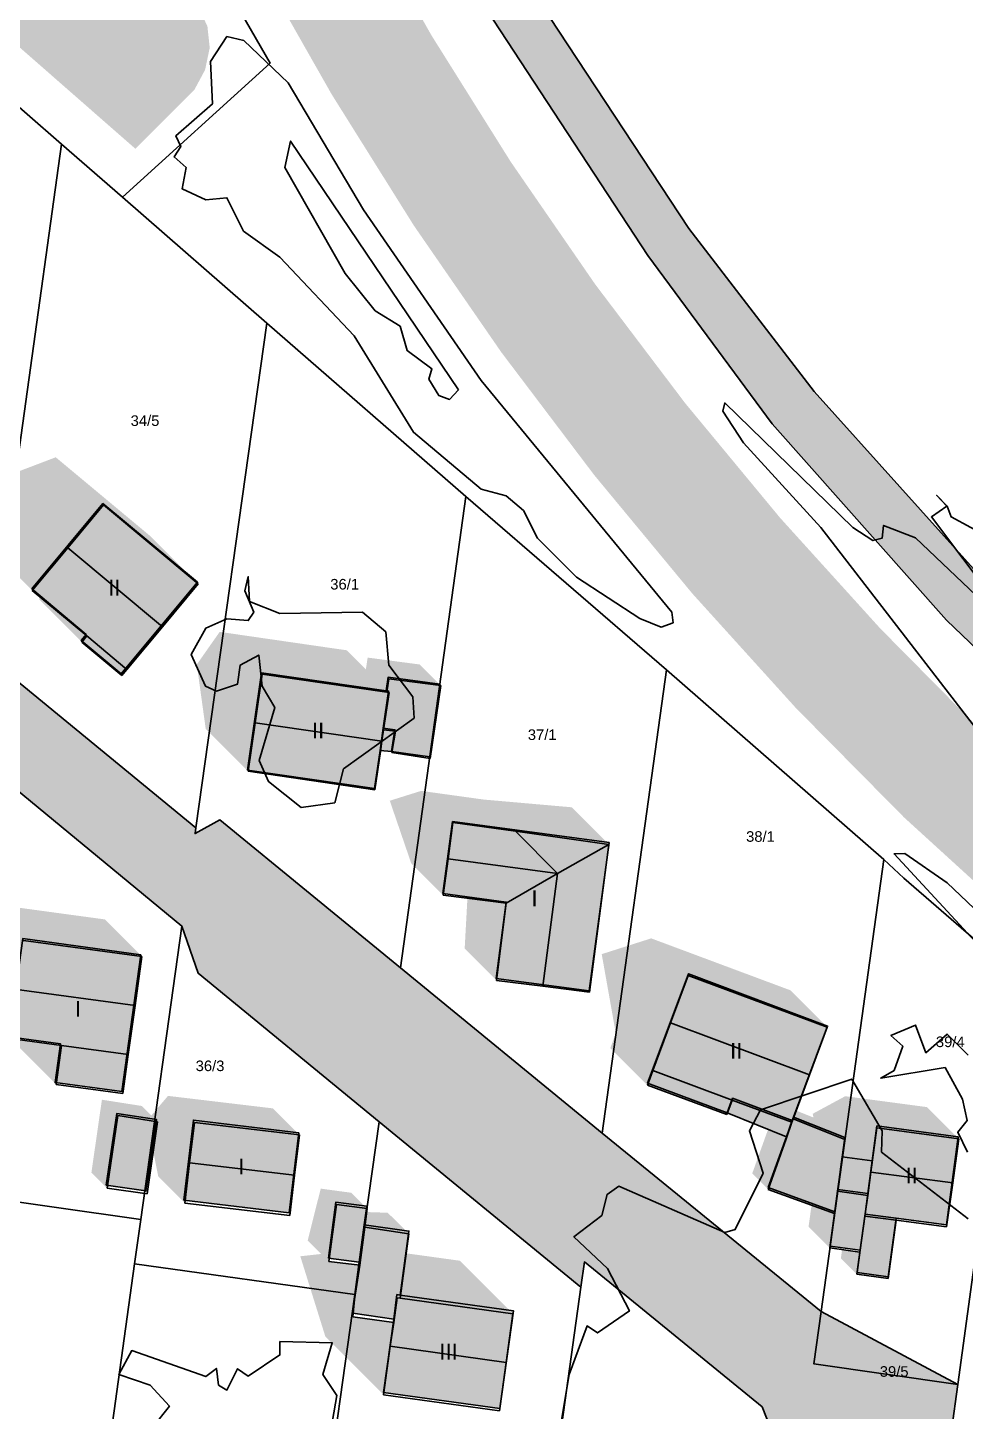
# Model space of a CAD drawing. Header units: millimetres. Extents: x 238 to 3518, y -74 to 2735.
# Drawn here: x 1963.7 to 2052.2, y 1756.7 to 1887.4 of the extents above; entities that cross this region are included whole.
import ezdxf
from ezdxf.enums import TextEntityAlignment as Align

# ---------------------------------------------------------------- set-up
doc = ezdxf.new("R2010")
doc.units = ezdxf.units.MM
for name, color, linetype in [('LP_Flurstueck_bez', 7, 'Continuous'), ('LP_Flurstuecke', 8, 'Continuous'), ('LP_Gebaeude_Dachaufsicht', 9, 'Continuous'), ('LP_Gebaeude_Dachschatten', 253, 'Continuous'), ('LP_Gebaeude_F', 254, 'Continuous'), ('LP_Gebaeude_Geschosszahl', 7, 'Continuous'), ('LP_Gebaeude_Schatten', 7, 'Continuous'), ('LP_Gebaeude_U', 7, 'Continuous'), ('LP_Topographie_Hoehenlinien', 8, 'Continuous'), ('LP_Verkehr_Strassen', 9, 'Continuous'), ('LP_Verkehr_Wege_Plaetze', 252, 'Continuous')]:
    doc.layers.add(name, color=color, linetype=linetype)
doc.styles.get("Standard").update_dxf_attribs({"font": 'arial.ttf'})

msp = doc.modelspace()

# ---------------------------------------------------------------- hatches: boundary and pattern name
at = {"layer": 'LP_Gebaeude_Dachschatten'}
for points in [[(1979.76, 1834.88), (1970.81, 1842.34), (1967.45, 1838.3), (1976.4, 1830.84)], [(1997.11, 1820.02), (1997.27, 1821.11), (1997.79, 1824.61), (1997.57, 1824.64), (1985.79, 1826.35), (1985.13, 1821.77)], [(2009.72, 1811.51), (2003.81, 1812.33), (2003.35, 1808.9), (2013.69, 1807.52)], [(2018.53, 1810.28), (2009.72, 1811.51), (2013.69, 1807.52)], [(2007.92, 1797.43), (2012.31, 1796.87), (2013.68, 1807.52), (2008.85, 1804.71)], [(1974.44, 1799.69), (1963.28, 1801.21), (1962.65, 1796.58), (1973.8, 1795.05)], [(2037.49, 1788.52), (2039.16, 1793), (2026.03, 1797.9), (2024.36, 1793.41)], [(1989.32, 1782.84), (1979.41, 1784.02), (1978.95, 1780.21), (1988.86, 1779.02)], [(2051, 1778.3), (2051.57, 1782.46), (2043.85, 1783.49), (2043.28, 1779.33)], [(2008.83, 1761.35), (2009.47, 1765.95), (1998.83, 1767.42), (1998.54, 1767.46), (1998.22, 1765.12), (1997.9, 1762.87)]]:
    msp.add_hatch(color=253, dxfattribs=at).paths.add_polyline_path(points)
at = {"layer": 'LP_Gebaeude_F'}
for points in [[(1964.04, 1834.4), (1969.18, 1830.11), (1968.71, 1829.55), (1972.5, 1826.39), (1979.7, 1835.03), (1970.77, 1842.47)], [(1984.42, 1817.3), (1996.41, 1815.56), (1996.93, 1819.16), (1997.23, 1821.24), (1997.74, 1824.76), (1997.52, 1824.79), (1985.75, 1826.49)], [(1997.23, 1821.24), (1998.34, 1821.11), (1998, 1819.04), (2001.63, 1818.54), (2002.59, 1825.4), (1997.71, 1826.08), (1997.52, 1824.79), (1997.74, 1824.76)], [(1996.93, 1819.16), (1998, 1819.04), (1998.34, 1821.11), (1997.23, 1821.24)], [(2002.87, 1805.63), (2008.85, 1804.83), (2007.89, 1797.62), (2016.68, 1796.44), (2018.56, 1810.45), (2003.78, 1812.43)], [(1961.92, 1792.11), (1966.75, 1791.44), (1966.25, 1787.78), (1972.55, 1786.92), (1974.33, 1799.84), (1963.2, 1801.38)], [(2022.18, 1787.72), (2029.69, 1784.92), (2030.21, 1786.29), (2035.84, 1784.19), (2035.96, 1784.5), (2039.19, 1793.12), (2026.06, 1798.05)], [(2029.69, 1784.92), (2035.31, 1782.65), (2035.84, 1784.19), (2030.21, 1786.29)], [(1971.08, 1778.08), (1974.83, 1777.54), (1975.82, 1784.3), (1972.07, 1784.85)], [(1978.4, 1776.68), (1988.34, 1775.47), (1989.25, 1783.03), (1979.31, 1784.23)], [(2033.58, 1777.88), (2039.86, 1775.58), (2040.14, 1777.69), (2040.8, 1782.59), (2035.96, 1784.5), (2035.84, 1784.19), (2035.31, 1782.65)], [(2042.72, 1775.36), (2045.67, 1774.96), (2050.4, 1774.33), (2051.51, 1782.65), (2043.84, 1783.68), (2042.98, 1777.3)], [(2040.14, 1777.69), (2042.98, 1777.3), (2043.39, 1780.38), (2040.55, 1780.77)], [(2039.42, 1772.33), (2042.26, 1771.95), (2042.72, 1775.36), (2042.98, 1777.3), (2040.14, 1777.69), (2039.86, 1775.58)], [(1992.07, 1771.19), (1994.96, 1770.81), (1995.44, 1774.33), (1995.67, 1776.11), (1992.77, 1776.49)], [(2041.97, 1769.83), (2044.92, 1769.43), (2045.67, 1774.96), (2042.72, 1775.36), (2042.26, 1771.95)], [(1994.35, 1765.99), (1998.23, 1765.43), (1998.53, 1767.75), (1998.82, 1767.71), (1999.66, 1773.75), (1995.44, 1774.33), (1994.96, 1770.81), (1994.55, 1767.76)], [(1997.27, 1758.52), (2008.25, 1756.99), (2009.53, 1766.22), (1998.82, 1767.71), (1998.53, 1767.75), (1998.23, 1765.43)]]:
    msp.add_hatch(color=254, dxfattribs=at).paths.add_polyline_path(points)
at = {"layer": 'LP_Gebaeude_Schatten'}
for points in [[(1960.95, 1844.8), (1966.31, 1846.84), (1975.26, 1839.38), (1979.76, 1834.88), (1970.81, 1842.34), (1964.09, 1834.26), (1959.59, 1838.76), (1960.95, 1844.8)], [(1964.76, 1833.7), (1969.25, 1829.96), (1968.77, 1829.39), (1964.77, 1833.39), (1964.76, 1833.7)], [(2000.66, 1827.27), (2002.66, 1825.27), (1997.76, 1825.92), (1997.57, 1824.64), (1985.79, 1826.35), (1985.13, 1821.77), (1984.47, 1817.19), (1980.47, 1821.19), (1979.63, 1827.27), (1981.79, 1830.35), (1993.57, 1828.64), (1993.79, 1828.61), (1995.59, 1826.8), (1995.76, 1827.92), (2000.66, 1827.27)], [(1997.11, 1820.02), (1997.27, 1821.11), (1998.38, 1820.98), (1998.04, 1818.94), (1997.09, 1819.89), (1997.11, 1820.02)], [(2018.53, 1810.28), (2009.72, 1811.51), (2003.81, 1812.33), (2002.88, 1805.47), (1999.88, 1808.47), (1997.85, 1814.4), (2000.81, 1815.33), (2006.72, 1814.51), (2006.72, 1814.51), (2006.72, 1814.51), (2006.72, 1814.51), (2015.03, 1813.78), (2018.53, 1810.28)], [(2004.92, 1800.43), (2004.92, 1800.43), (2005.18, 1805.18), (2008.85, 1804.71), (2007.92, 1797.43), (2004.92, 1800.43), (2004.92, 1800.43)], [(1955.65, 1803.58), (1959.78, 1804.71), (1970.94, 1803.19), (1974.44, 1799.69), (1963.28, 1801.21), (1962.02, 1791.94), (1958.52, 1795.44), (1955.65, 1803.58)], [(2026.03, 1797.9), (2024.36, 1793.41), (2022.69, 1788.92), (2022.17, 1787.54), (2018.67, 1791.04), (2019.19, 1792.42), (2017.86, 1799.91), (2022.53, 1801.4), (2035.66, 1796.5), (2039.16, 1793), (2026.03, 1797.9)], [(1962.94, 1791.82), (1966.85, 1791.28), (1966.35, 1787.6), (1962.85, 1791.1), (1962.94, 1791.82)], [(1986.82, 1785.34), (1989.32, 1782.84), (1979.41, 1784.02), (1978.49, 1776.4), (1975.99, 1778.9), (1975.52, 1781.29), (1975.92, 1784.07), (1972.17, 1784.66), (1971.18, 1777.79), (1969.68, 1779.29), (1970.67, 1786.16), (1974.42, 1785.57), (1975.33, 1784.66), (1976.91, 1786.52), (1986.82, 1785.34)], [(2037.85, 1784.48), (2037.78, 1784.83), (2040.85, 1786.49), (2048.57, 1785.46), (2051.57, 1782.46), (2043.85, 1783.49), (2043.28, 1779.33), (2042.97, 1777.11), (2040.13, 1777.51), (2040.8, 1782.41), (2035.93, 1784.34), (2036.22, 1785.13), (2037.6, 1784.58), (2037.85, 1784.48)], [(2033.79, 1783.98), (2034.03, 1784.69), (2035.82, 1784.03), (2035.29, 1782.48), (2033.57, 1777.69), (2032.07, 1779.19), (2033.79, 1783.98)], [(1989.4, 1771.37), (1991.38, 1771.59), (1990.1, 1772.87), (1991.33, 1777.76), (1994.22, 1777.37), (1995.72, 1775.87), (1992.83, 1776.26), (1992.1, 1770.87), (1995.01, 1770.52), (1994.53, 1767.29), (1994.35, 1765.64), (1998.22, 1765.12), (1997.9, 1762.87), (1997.27, 1758.28), (1991.77, 1763.78), (1989.4, 1771.37)], [(2037.67, 1776.19), (2039.84, 1775.4), (2039.39, 1772.17), (2037.39, 1774.17), (2037.67, 1776.19)], [(1995.48, 1774.11), (1995.68, 1775.55), (1997.66, 1775.48), (1999.66, 1773.48), (1995.48, 1774.11)], [(2009.47, 1765.95), (1998.83, 1767.42), (1999.41, 1771.65), (2004.47, 1770.95), (2009.47, 1765.95)], [(2040.56, 1772), (2042.23, 1771.77), (2041.94, 1769.67), (2040.44, 1771.17), (2040.56, 1772)]]:
    msp.add_hatch(color=7, dxfattribs=at).paths.add_polyline_path(points)
at = {"layer": 'LP_Verkehr_Strassen'}
h = msp.add_hatch(color=9, dxfattribs=at)
h.paths.add_polyline_path([(1715.53, 2302.41), (1724.21, 2298.88), (1732.3, 2295.26), (1740.26, 2291.35), (1747.5, 2287.36), (1754.53, 2283.02), (1761.33, 2278.32), (1767.89, 2273.28), (1771.83, 2270.06), (1775.47, 2266.5), (1778.79, 2262.64), (1781.04, 2259.9), (1782.62, 2256.73), (1783.46, 2253.29), (1783.52, 2249.75), (1783.45, 2249.44), (1782.78, 2246.28), (1777.61, 2227.98), (1783.43, 2224.56), (1785.01, 2228.44), (1786.97, 2232.15), (1789.28, 2235.65), (1791.93, 2238.9), (1794.8, 2240.79), (1798.09, 2241.77), (1801.52, 2241.73), (1804.79, 2240.69), (1809.28, 2237.76), (1813.58, 2234.55), (1817.66, 2231.06), (1821.5, 2227.32), (1825.09, 2223.34), (1831.59, 2216.24), (1837.91, 2208.99), (1844.06, 2201.58), (1850.03, 2194.04), (1855.81, 2186.35), (1861.42, 2178.53), (1866.83, 2170.57), (1872.05, 2162.49), (1877.08, 2154.28), (1881.99, 2145.21), (1886.71, 2136.12), (1891.28, 2126.95), (1895.69, 2117.7), (1899.95, 2108.39), (1904.05, 2099), (1907.99, 2089.54), (1911.78, 2080.02), (1918.47, 2061.96), (1925.24, 2043.8), (1932.05, 2025.66), (1938.91, 2007.54), (1945.8, 1989.43), (1952.64, 1971.19), (1960.1, 1953.03), (1968.14, 1935.11), (1976.74, 1917.46), (1985.9, 1900.09), (1995.6, 1883.01), (2003.25, 1870.79), (2011.42, 1858.95), (2020.09, 1847.48), (2029.27, 1836.4), (2038.92, 1825.74), (2049.03, 1815.51), (2059.58, 1805.73), (2068.59, 1797.73), (2077.88, 1790.04), (2087.44, 1782.67), (2097.23, 1775.64), (2107.27, 1768.96), (2117.53, 1762.62), (2126.97, 1757.23), (2129.88, 1754.77), (2132.11, 1751.69), (2133.55, 1748.16), (2133.99, 1744.33), (2133.62, 1740.52), (2132.36, 1736.92), (2131.82, 1736.09), (2137.92, 1731.63), (2143.57, 1736.13), (2146.61, 1738.33), (2150.09, 1739.76), (2153.8, 1740.34), (2158.56, 1739.83), (2163.26, 1738.99), (2167.9, 1737.85), (2186.15, 1731.2), (2204.59, 1725.13), (2223.22, 1719.66), (2242.01, 1714.78), (2260.85, 1710.4), (2279.9, 1706.72), (2299.06, 1703.69), (2321.58, 1700.14), (2344.09, 1696.59), (2367.12, 1693.11), (2390.11, 1689.96), (2454.53, 1680.74), (2575.98, 1663.48), (2591.02, 1661.33), (2606.09, 1659.4), (2621.19, 1657.7), (2636.32, 1656.22), (2640.93, 1654.7), (2644.86, 1651.86), (2647.75, 1647.96), (2649.31, 1643.36), (2649.4, 1638.5), (2659.74, 1639.2), (2661.04, 1643.97), (2663.46, 1648.29), (2666.98, 1651.36), (2671.06, 1653.66), (2675.52, 1655.08), (2680.17, 1655.56), (2695.96, 1656.39), (2711.73, 1657.53), (2727.47, 1659), (2743.22, 1661.24), (2758.84, 1662.91), (2774.46, 1664.64), (2791.21, 1666.49), (2806.13, 1667.69), (2822.35, 1668.46), (2833.28, 1668.56), (2844.34, 1668.39), (2855.69, 1667.97), (2867, 1667.15), (2878.29, 1665.94), (2889.52, 1664.33), (2900.7, 1662.33), (2923.44, 1657.42), (2937.74, 1653.34), (2951.71, 1648.94), (2963.41, 1644.48), (2974.33, 1639.54), (2982.57, 1635.58), (2977.72, 1646.13), (2974.63, 1647.46), (2968.24, 1649.98), (2958.7, 1653.53), (2956.77, 1654.22), (2945.01, 1658.02), (2935.82, 1660.88), (2924.68, 1664.11), (2913.43, 1666.95), (2902.09, 1669.39), (2890.67, 1671.43), (2879.18, 1673.08), (2867.65, 1674.32), (2856.08, 1675.15), (2844.48, 1675.58), (2833.04, 1675.97), (2821.87, 1675.92), (2806.18, 1675.15), (2789.77, 1673.76), (2773.75, 1671.81), (2758.04, 1670.06), (2742.31, 1668.6), (2726.56, 1667.43), (2710.78, 1666.55), (2694.99, 1665.95), (2679.2, 1665.64), (2663.4, 1665.62), (2661.55, 1667.26), (2660.05, 1669.21), (2658.93, 1671.42), (2658.24, 1673.79), (2658.19, 1674.29), (2651.54, 1674.33), (2651.39, 1672.03), (2650.59, 1669.86), (2649.23, 1668.01), (2647.39, 1666.61), (2645.24, 1665.78), (2628.14, 1666.48), (2611.07, 1667.52), (2594.02, 1668.89), (2577, 1670.6), (2391.3, 1697.14), (2368.31, 1700.32), (2345.37, 1703.8), (2322.47, 1707.58), (2299.62, 1711.66), (2281.8, 1714.91), (2264.09, 1718.68), (2246.5, 1722.98), (2229.04, 1727.8), (2211.73, 1733.14), (2194.59, 1738.99), (2177.63, 1745.34), (2160.87, 1752.2), (2158.7, 1753.89), (2157.06, 1756.1), (2156.07, 1758.66), (2155.85, 1760.93), (2148.48, 1764.39), (2148.16, 1764.12), (2145.71, 1762.78), (2143.02, 1762.01), (2140.23, 1761.85), (2131.1, 1766.4), (2119.32, 1772.81), (2107.78, 1779.66), (2096.49, 1786.92), (2085.49, 1794.59), (2074.77, 1802.66), (2064.35, 1811.12), (2054.03, 1820.68), (2044.15, 1830.68), (2034.71, 1841.11), (2025.74, 1851.95), (2017.25, 1863.17), (2009.27, 1874.75), (2001.8, 1886.67), (1992.21, 1903.54), (1983.16, 1920.71), (1974.66, 1938.16), (1966.71, 1955.87), (1959.34, 1973.82), (1952.53, 1992), (1945.64, 2010.09), (1938.79, 2028.2), (1931.98, 2046.33), (1925.21, 2064.46), (1918.49, 2082.62), (1914.66, 2092.25), (1910.67, 2101.82), (1906.52, 2111.32), (1902.21, 2120.75), (1897.75, 2130.11), (1893.13, 2139.38), (1888.35, 2148.58), (1883.41, 2157.7), (1878.61, 2166.31), (1873.58, 2174.79), (1868.31, 2183.12), (1862.81, 2191.31), (1857.09, 2199.34), (1851.15, 2207.21), (1844.99, 2214.91), (1838.63, 2222.44), (1832.06, 2229.79), (1828.56, 2233.2), (1825.16, 2236.7), (1821.85, 2240.29), (1818.64, 2243.97), (1815.52, 2247.73), (1813.86, 2250.86), (1813.07, 2254.32), (1813.22, 2257.87), (1814.29, 2261.25), (1815.99, 2264.87), (1817.94, 2268.36), (1820.14, 2271.71), (1822.2, 2274.41), (1816.54, 2279.27), (1810.62, 2273.76), (1807.94, 2271.39), (1804.83, 2269.62), (1801.43, 2268.53), (1797.88, 2268.14), (1794.32, 2268.49), (1790.9, 2269.56), (1787.78, 2271.3), (1783.31, 2273.63), (1778.96, 2276.15), (1774.73, 2278.88), (1767.19, 2284.01), (1759.47, 2288.86), (1751.59, 2293.45), (1743.55, 2297.95), (1735.36, 2302.07), (1727.04, 2306.3), (1719.14, 2310.09)])
h.paths.add_polyline_path([(1767.95, 2278.1), (1768.21, 2278.63), (1780.91, 2270.16), (1789.38, 2264.73), (1786.2, 2260.9)], flags=0)
h.paths.add_polyline_path([(1784.56, 2238.25), (1785.58, 2240.87), (1786.52, 2242.91), (1788.43, 2241.49), (1785.56, 2237.34), (1785.09, 2237.32), (1784.71, 2237.42)], flags=0)
h.paths.add_polyline_path([(1806.96, 2265.79), (1810.03, 2268.44), (1813.33, 2271.64), (1813.91, 2271.66), (1814.25, 2271.38), (1814.33, 2270.94), (1809.22, 2263.91)], flags=0)
h.paths.add_polyline_path([(2137.92, 1739.08), (2140.62, 1743.67), (2142.29, 1745.45), (2143.03, 1745.73), (2143.83, 1745.78), (2144.44, 1745.36), (2144.55, 1744.75), (2144.36, 1744.01), (2143.25, 1741.9), (2139.2, 1737.81), (2138.42, 1737.84), (2137.98, 1738.23)], flags=0)
h.paths.add_polyline_path([(1792.17, 2255.76), (1793.04, 2257.9), (1794.74, 2259.46), (1797.41, 2260.46), (1800.27, 2260.38), (1802.88, 2259.24), (1804.38, 2257.52), (1805.07, 2255.35), (1804.84, 2253.08), (1803.73, 2251.09), (1801.93, 2249.7), (1799.7, 2249.16), (1797.41, 2249.29), (1795.25, 2250.07), (1793.39, 2251.43), (1792.29, 2253.46)], flags=0)
h.paths.add_polyline_path([(1808.55, 2245.3), (1810.71, 2247.7), (1813.67, 2244.51), (1819.28, 2238.75), (1830.87, 2226.84), (1837.01, 2219.91), (1846, 2209.06), (1855, 2197.1), (1863.15, 2185.25), (1873.42, 2168.42), (1872.83, 2167.89), (1866.8, 2177.31), (1854, 2195.3), (1841.84, 2210.47), (1831.21, 2223.01), (1821.11, 2234.02), (1815.26, 2239.74)], flags=0)
for points in [[(1637.16, 2163.21), (1651.21, 2151.15), (1679.17, 2126.85), (1682.11, 2124.3), (1695.85, 2112.35), (1697.12, 2111.25), (1704.28, 2105.07), (1721.62, 2090.1), (1727.96, 2084.63), (1736.03, 2077.6), (1740.07, 2074.07), (1744.37, 2070.31), (1746.65, 2071.47), (1748.16, 2071.66), (1749.4, 2071.85), (1750.92, 2071.28), (1758.6, 2064.34), (1763.44, 2060.07), (1766.66, 2057.23), (1784.76, 2040.9), (1832.81, 1998.98), (1894.99, 1944.52), (1951.83, 1895.26), (1973.83, 1875.98), (1979.4, 1881.55), (1980.41, 1883.43), (1980.85, 1885.52), (1980.63, 1887.55), (1979.62, 1889.72), (1977.59, 1891.46), (1975.35, 1892.76), (1972.31, 1893.41), (1969.85, 1893.41), (1967.39, 1892.83), (1964.57, 1892.4), (1962.76, 1892.76), (1961.31, 1893.63), (1898.07, 1949.01), (1839.97, 1999.68), (1774.85, 2056.52), (1746.39, 2081.31), (1744.53, 2083.44), (1744.03, 2085.11), (1743.99, 2086.6), (1729.85, 2099.63), (1715.87, 2111.75), (1711.34, 2115.68), (1678.3, 2144.34), (1658.97, 2161.11), (1651.42, 2167.65), (1645.22, 2173.03), (1642.58, 2175.32)], [(1814.41, 1875.44), (1831.17, 1873.19), (1840.09, 1871.99), (1849.02, 1870.8), (1861.79, 1869.08), (1864.42, 1867.53), (1865.2, 1864.6), (1860.15, 1826.97), (1843.4, 1829.19), (1834.48, 1830.36), (1834.09, 1827.39), (1859.75, 1824), (1857.76, 1809.14), (1855.77, 1794.3), (1855.57, 1793.63), (1853.46, 1792.18), (1850.4, 1769.54), (1847.17, 1745.66), (1844.31, 1724.46), (1846.45, 1721.66), (1843.23, 1697.78), (1841.65, 1686.08), (1841.37, 1682.4), (1839.81, 1679.19), (1853.98, 1682.73), (1852.21, 1684.15), (1850.78, 1685.94), (1849.99, 1688.52), (1849.79, 1691.39), (1850.44, 1695.99), (1852.94, 1713.58), (1855.74, 1715.7), (1859.03, 1740), (1862.65, 1766.79), (1865.66, 1789.08), (1863.53, 1791.89), (1863.79, 1793.93), (1865.79, 1808.78), (1867.85, 1824.12), (1869.72, 1837.99), (1870.91, 1846.91), (1872.11, 1855.82), (1874.24, 1871.64), (1876.87, 1876.67), (1878.28, 1880.25), (1879.48, 1881.4), (1881.67, 1882.19), (1887.8, 1876.95), (1914.83, 1854.74), (1914.19, 1850.12), (1912.97, 1841.23), (1915.95, 1840.83), (1917.55, 1852.5), (1937.93, 1835.76), (1958.82, 1818.55), (1978.23, 1802.55), (1979.75, 1798.1), (1996.84, 1784.07), (2015.88, 1768.44), (2016.22, 1770.84), (2033.01, 1757.14), (2036.22, 1749), (2032.37, 1721.08), (2031.69, 1716.13), (2043.91, 1716.77), (2043.35, 1718.05), (2043.26, 1719.41), (2043.61, 1721.88), (2047.18, 1747.11), (2047.41, 1749.84), (2047.29, 1751.62), (2047.08, 1753.19), (2046.68, 1754.76), (2050.9, 1754.92), (2051.49, 1759.27), (2038.58, 1766.14), (2017.9, 1783.01), (1998.87, 1798.61), (1981.79, 1812.58), (1979.46, 1811.29), (1979.54, 1811.84), (1960.09, 1827.8), (1933.48, 1849.64), (1922.2, 1858.9), (1908.9, 1869.82), (1896.16, 1880.27), (1883.38, 1890.76), (1874.55, 1896.55), (1865.63, 1897.74), (1855.95, 1899.03), (1854.59, 1901.3), (1854.22, 1904.37), (1856.6, 1922.15), (1856.36, 1933.56), (1852.83, 1934.04), (1853.09, 1922.33), (1849.68, 1896.89), (1851.42, 1896.66), (1849.03, 1878.83), (1847.51, 1876.18), (1844.53, 1875.4), (1814.94, 1879.37)]]:
    msp.add_hatch(color=9, dxfattribs=at).paths.add_polyline_path(points)
at = {"layer": 'LP_Verkehr_Wege_Plaetze'}
for points in [[(1836.34, 2262.26), (1877.51, 2202.36), (1885.88, 2187.21), (1898.79, 2159.54), (1914.5, 2120.9), (1926.74, 2086.16), (1953.49, 2003.85), (1970.28, 1960.94), (1983.48, 1932.31), (1994.58, 1911.01), (2006.39, 1890.09), (2022.21, 1865.9), (2033.96, 1849.99), (2050.42, 1831.46), (2066.58, 1815.95), (2083.97, 1801.98), (2090.96, 1798.1), (2098.15, 1794.6), (2105.51, 1791.47), (2113.02, 1788.74), (2120.67, 1786.4), (2128.43, 1784.47), (2136.28, 1782.95), (2144.19, 1781.83), (2146.99, 1780.96), (2149.4, 1779.3), (2151.22, 1776.99), (2152.27, 1774.26), (2152.45, 1771.33), (2151.77, 1768.48), (2150.27, 1765.96), (2148.48, 1764.39), (2155.85, 1760.93), (2155.81, 1761.4), (2156.28, 1764.1), (2157.92, 1767.05), (2160.45, 1769.28), (2163.58, 1770.53), (2166.95, 1770.66), (2170.16, 1769.64), (2176.32, 1764.2), (2182.66, 1758.99), (2189.19, 1754.01), (2195.9, 1749.27), (2202.76, 1744.76), (2209.79, 1740.51), (2272.71, 1723.07), (2300.61, 1717.19), (2392.07, 1702.23), (2453.21, 1694.6), (2610.13, 1679.26), (2615.22, 1679.31), (2620.22, 1679.83), (2625.14, 1680.82), (2629.94, 1682.28), (2638.58, 1685.31), (2641.45, 1685.88), (2644.36, 1685.58), (2647.05, 1684.43), (2649.28, 1682.54), (2650.85, 1680.08), (2651.63, 1677.26), (2651.54, 1674.33), (2658.19, 1674.29), (2658, 1676.24), (2658.33, 1679.3), (2659.74, 1682.03), (2662.04, 1684.08), (2664.91, 1685.17), (2667.99, 1685.15), (2672.97, 1683.65), (2680.38, 1681.23), (2687.2, 1679.05), (2693.99, 1677.31), (2700.87, 1675.99), (2707.83, 1675.07), (2714.82, 1674.56), (2721.82, 1674.19), (2728.94, 1673.8), (2821.37, 1681.32), (2939.32, 1691.29), (2945.57, 1690.18), (2944.84, 1699.89), (2938.82, 1697.26), (2820.88, 1687.3), (2728.46, 1679.78), (2721.75, 1679.47), (2715.03, 1679.55), (2708.33, 1680.04), (2701.68, 1680.92), (2695.08, 1682.19), (2688.57, 1683.85), (2682.18, 1685.89), (2674.26, 1688.47), (2666.12, 1690.21), (2670.17, 1692.23), (2674.6, 1693.17), (2679.12, 1692.95), (2704.9, 1690.29), (2727.84, 1690.52), (2806.15, 1699.23), (2948.38, 1717.98), (2936.9, 1744.25), (2929.46, 1741.13), (2935.4, 1725.24), (2931.73, 1720.32), (2805.6, 1703.7), (2727.56, 1695.01), (2705.09, 1694.79), (2679.61, 1698.47), (2653.69, 1697.51), (2624.91, 1687.47), (2610.3, 1685.27), (2516.93, 1694.7), (2508.26, 1695.58), (2454.03, 1701.09), (2453.89, 1700.05), (2406.27, 1706.75), (2382.13, 1711), (2311.87, 1722.46), (2302, 1724.07), (2300.01, 1724.5), (2293.84, 1725.84), (2274.7, 1730.04), (2212.06, 1747.3), (2203.3, 1751.2), (2194.97, 1756.74), (2172.09, 1775.55), (2146.96, 1785.8), (2128.45, 1789.11), (2112.64, 1793.49), (2105.01, 1796.24), (2103.27, 1796.87), (2094.21, 1801.27), (2086.61, 1806.1), (2075.2, 1815.6), (2070.14, 1819.81), (2054.08, 1835.05), (2037.92, 1853.05), (2026.09, 1868.46), (2010.3, 1892.48), (1998.71, 1912.77), (1987.35, 1934.46), (1974.42, 1962.79), (1961.34, 1995.81), (1957.51, 2005.52), (1947.94, 2035.15), (1931.07, 2087.47), (1925.24, 2103.93), (1918.64, 2122.58), (1902.76, 2161.64), (1889.99, 2189.55), (1881.55, 2204.98), (1862.54, 2234.93), (1847.99, 2254.86), (1842.69, 2262.12), (1839.66, 2266.28)], [(1783.43, 2224.56), (1787.13, 2222.38), (1788.77, 2226.46), (1790.72, 2230.17), (1792.88, 2233.02), (1795.79, 2235.09), (1799.2, 2236.18), (1802.77, 2236.18), (1806.18, 2235.11), (1809.11, 2233.05), (1814.79, 2227.92), (1818.44, 2224.38), (1822.13, 2220.65), (1828.76, 2213.78), (1835.06, 2206.56), (1841.15, 2199.22), (1847.06, 2191.75), (1852.79, 2184.13), (1858.34, 2176.38), (1863.71, 2168.5), (1868.88, 2160.49), (1873.83, 2152.41), (1878.68, 2143.46), (1883.37, 2134.42), (1887.91, 2125.31), (1892.3, 2116.12), (1896.53, 2106.86), (1900.6, 2097.53), (1904.52, 2088.13), (1908.26, 2078.71), (1914.95, 2060.65), (1921.73, 2042.49), (1928.55, 2024.34), (1935.4, 2006.21), (1942.3, 1988.09), (1949.15, 1969.82), (1956.66, 1951.55), (1964.75, 1933.52), (1973.4, 1915.76), (1982.61, 1898.29), (1992.37, 1881.11), (2000.12, 1868.73), (2008.38, 1856.76), (2017.16, 1845.15), (2026.43, 1833.95), (2036.19, 1823.16), (2046.42, 1812.81), (2057.12, 1803.05), (2066.17, 1795.02), (2075.5, 1787.25), (2085.11, 1779.79), (2094.98, 1772.64), (2105.25, 1765.8), (2115.62, 1759.4), (2126.2, 1753.35), (2128.66, 1751.01), (2130.41, 1748.1), (2131.22, 1744.76), (2131.26, 1741.36), (2130.4, 1738.07), (2130.02, 1737.4), (2128.81, 1735.24), (2130.34, 1733.9), (2131.82, 1736.09), (2132.36, 1736.92), (2133.62, 1740.52), (2133.99, 1744.33), (2133.55, 1748.16), (2132.11, 1751.69), (2129.88, 1754.77), (2126.97, 1757.23), (2117.53, 1762.62), (2107.27, 1768.96), (2097.23, 1775.64), (2087.44, 1782.67), (2077.88, 1790.04), (2068.59, 1797.73), (2059.58, 1805.73), (2049.03, 1815.51), (2038.92, 1825.74), (2029.27, 1836.4), (2020.09, 1847.48), (2011.42, 1858.95), (2003.25, 1870.79), (1995.6, 1883.01), (1985.9, 1900.09), (1976.74, 1917.46), (1968.14, 1935.11), (1960.1, 1953.03), (1952.64, 1971.19), (1945.8, 1989.43), (1938.91, 2007.54), (1932.05, 2025.66), (1925.24, 2043.8), (1918.47, 2061.96), (1911.78, 2080.02), (1907.99, 2089.54), (1904.05, 2099), (1899.95, 2108.39), (1895.69, 2117.7), (1891.28, 2126.95), (1886.71, 2136.12), (1881.99, 2145.21), (1877.08, 2154.28), (1872.05, 2162.49), (1866.83, 2170.57), (1861.42, 2178.53), (1855.81, 2186.35), (1850.03, 2194.04), (1844.06, 2201.58), (1837.91, 2208.99), (1831.59, 2216.24), (1825.09, 2223.34), (1821.5, 2227.32), (1817.66, 2231.06), (1813.58, 2234.55), (1809.28, 2237.76), (1804.79, 2240.69), (1801.52, 2241.73), (1798.09, 2241.77), (1794.8, 2240.79), (1791.93, 2238.9), (1789.28, 2235.65), (1786.97, 2232.15), (1785.01, 2228.44)]]:
    msp.add_hatch(color=252, dxfattribs=at).paths.add_polyline_path(points)

# ---------------------------------------------------------------- linework, layer by layer
at = {"layer": 'LP_Flurstuecke', "color": 8}
for points in [[(1961.34, 1995.81), (1974.42, 1962.79), (1987.35, 1934.46), (1998.71, 1912.77), (2010.3, 1892.48), (2026.09, 1868.46), (2037.92, 1853.05), (2054.08, 1835.05), (2070.14, 1819.81), (2075.2, 1815.6), (2247.1, 1861.93), (2411.59, 1906.27), (2368.22, 2067.13), (2358.58, 2102.9)], [(1933.48, 1849.64), (1960.09, 1827.8), (1966.87, 1876.4), (1957.11, 1884.92), (1943.56, 1861.65), (1943.31, 1861.43), (1941.1, 1858.78)], [(1960.09, 1827.8), (1979.54, 1811.84), (1986.23, 1859.52), (1972.61, 1871.4), (1966.87, 1876.4)], [(1979.46, 1811.29), (1981.79, 1812.58), (1998.87, 1798.61), (2005.04, 1843.13), (1986.23, 1859.52), (1979.54, 1811.84)], [(1998.87, 1798.61), (2017.9, 1783.01), (2023.98, 1826.75), (2005.04, 1843.13)], [(2017.9, 1783.01), (2038.58, 1766.14), (2044.48, 1808.86), (2023.98, 1826.75)], [(1949.54, 1778.36), (1974.34, 1774.83), (1978.23, 1802.55), (1958.82, 1818.55), (1954.88, 1789.7), (1951.13, 1789.87)], [(2038.58, 1766.14), (2051.49, 1759.27), (2054.12, 1778.59), (2064.95, 1790.99), (2046.39, 1807.1), (2044.48, 1808.86)], [(1973.75, 1770.66), (1994.55, 1767.76), (1996.84, 1784.07), (1979.75, 1798.1), (1978.23, 1802.55), (1974.34, 1774.83)], [(2050.9, 1754.92), (2071.85, 1751.97), (2075.95, 1781.37), (2064.95, 1790.99), (2054.12, 1778.59), (2051.49, 1759.27)], [(1991.56, 1746.4), (2012.42, 1743.49), (2015.88, 1768.44), (1996.84, 1784.07), (1994.55, 1767.76)], [(1939.25, 1704.04), (1965.44, 1710.58), (1973.75, 1770.66), (1974.34, 1774.83), (1949.54, 1778.36)], [(1965.44, 1710.58), (1975.82, 1713.18), (1986.98, 1713.77), (1991.56, 1746.4), (1994.55, 1767.76), (1973.75, 1770.66)], [(2008.45, 1714.9), (2026.67, 1715.86), (2032.37, 1721.08), (2036.22, 1749), (2033.01, 1757.14), (2016.22, 1770.84), (2015.88, 1768.44), (2012.42, 1743.49), (2008.73, 1716.91)], [(2037.9, 1761.21), (2051.49, 1759.27), (2038.58, 1766.14)]]:
    msp.add_lwpolyline(points, close=True, dxfattribs=at)
for points in [[(1929.47, 2011.48), (1951.18, 1955.47), (1964.09, 1927.2), (1980.32, 1894.89), (1986.54, 1884.06), (1972.61, 1871.4), (1986.23, 1859.52), (2005.04, 1843.13), (2023.98, 1826.75), (2044.48, 1808.86), (2046.39, 1807.1), (2064.95, 1790.99)], [(1861.06, 1968.66), (1873.67, 1957.67), (1881.81, 1950.57), (1889.84, 1943.57), (1911.32, 1924.84), (1923.76, 1913.96), (1936.22, 1903.13), (1946.04, 1894.55), (1957.11, 1884.92), (1966.87, 1876.4), (1972.61, 1871.4), (1986.54, 1884.06), (1980.32, 1894.89), (1967.11, 1894.87), (1944.98, 1913.19), (1872.76, 1977.34)], [(2054.08, 1835.05), (2037.92, 1853.05), (2026.09, 1868.46), (2010.3, 1892.48), (1998.71, 1912.77), (1987.35, 1934.46), (1974.42, 1962.79)], [(2392.07, 1702.23), (2300.61, 1717.19), (2272.71, 1723.07), (2209.79, 1740.51), (2158.83, 1759.53), (2155.85, 1760.93), (2148.48, 1764.39), (2145.07, 1765.99), (2100.65, 1791.47), (2083.97, 1801.98), (2066.58, 1815.95), (2050.42, 1831.46), (2033.96, 1849.99), (2022.21, 1865.9), (2006.39, 1890.09), (1994.58, 1911.01), (1983.48, 1932.31), (1970.28, 1960.94)], [(1970.28, 1960.94), (1983.48, 1932.31), (1994.58, 1911.01), (2006.39, 1890.09), (2022.21, 1865.9), (2033.96, 1849.99), (2050.42, 1831.46), (2066.58, 1815.95), (2083.97, 1801.98), (2100.65, 1791.47), (2145.07, 1765.99), (2148.48, 1764.39), (2155.85, 1760.93), (2158.83, 1759.53), (2209.79, 1740.51), (2272.71, 1723.07), (2300.61, 1717.19), (2392.07, 1702.23)], [(2050.9, 1754.92), (2051.49, 1759.27), (2037.9, 1761.21), (2038.58, 1766.14), (2017.9, 1783.01), (1998.87, 1798.61), (1981.79, 1812.58), (1979.46, 1811.29), (1979.54, 1811.84), (1960.09, 1827.8), (1933.48, 1849.64), (1922.2, 1858.9), (1908.9, 1869.82)], [(1917.55, 1852.5), (1937.93, 1835.76), (1958.82, 1818.55), (1978.23, 1802.55), (1979.75, 1798.1), (1996.84, 1784.07), (2015.88, 1768.44), (2016.22, 1770.84), (2033.01, 1757.14), (2036.22, 1749)]]:
    msp.add_lwpolyline(points, dxfattribs=at)
at = {"layer": 'LP_Gebaeude_Dachaufsicht', "color": 9}
for p, q in [((1967.45, 1838.3, 86.1), (1970.81, 1842.34, 82.99)), ((1970.81, 1842.34, 82.99), (1979.76, 1834.88, 82.99)), ((1964.09, 1834.26, 82.99), (1967.45, 1838.3, 86.1)), ((1967.45, 1838.3, 86.1), (1976.4, 1830.84, 86.1)), ((1964.09, 1834.26, 82.99), (1969.25, 1829.96, 82.99)), ((1976.4, 1830.84, 86.1), (1979.76, 1834.88, 82.99)), ((1968.77, 1829.39, 82.99), (1969.25, 1829.96, 82.99)), ((1969.25, 1829.96, 82.99), (1973.03, 1826.81, 82.99)), ((1973.03, 1826.81, 82.99), (1976.4, 1830.84, 86.1)), ((1968.77, 1829.39, 82.99), (1972.56, 1826.24, 82.99)), ((1972.56, 1826.24, 82.99), (1973.03, 1826.81, 82.99)), ((1985.13, 1821.77, 84.92), (1985.79, 1826.35, 82.54)), ((1985.79, 1826.35, 82.54), (1997.57, 1824.64, 82.54)), ((1997.57, 1824.64, 79.77), (1997.76, 1825.92, 79.77)), ((1997.76, 1825.92, 79.77), (2002.66, 1825.27, 79.77)), ((1997.27, 1821.11, 79.77), (1997.79, 1824.61, 79.77)), ((1997.27, 1821.11, 84.36), (1997.79, 1824.61, 82.54)), ((1997.57, 1824.64, 79.77), (1997.79, 1824.61, 79.77)), ((1997.57, 1824.64, 82.54), (1997.79, 1824.61, 82.54)), ((2001.66, 1818.39, 79.77), (2002.66, 1825.27, 79.77)), ((1984.47, 1817.19, 82.54), (1985.13, 1821.77, 84.92)), ((1985.13, 1821.77, 84.92), (1997.11, 1820.02, 84.92)), ((1997.11, 1820.02, 84.92), (1997.27, 1821.11, 84.36)), ((1997.27, 1821.11, 79.77), (1998.38, 1820.98, 79.77)), ((1998.04, 1818.94, 79.77), (1998.38, 1820.98, 79.77)), ((1996.96, 1819.05, 84.42), (1997.11, 1820.02, 84.92)), ((1996.43, 1815.43, 82.54), (1996.96, 1819.05, 84.42)), ((1998.04, 1818.94, 79.77), (2001.66, 1818.39, 79.77)), ((1984.47, 1817.19, 82.54), (1996.43, 1815.43, 82.54)), ((2003.35, 1808.9, 84.87), (2003.81, 1812.33, 81.26)), ((2003.81, 1812.33, 81.26), (2009.72, 1811.51, 81.26)), ((2009.72, 1811.51, 81.26), (2013.69, 1807.52, 84.87)), ((2009.72, 1811.51, 81.26), (2018.53, 1810.28, 81.26)), ((2013.69, 1807.52, 84.87), (2018.53, 1810.28, 81.26)), ((2016.7, 1796.31, 81.26), (2018.53, 1810.28, 81.26)), ((2002.88, 1805.47, 81.26), (2003.35, 1808.9, 84.87)), ((2003.35, 1808.9, 84.87), (2013.69, 1807.52, 84.87)), ((2008.85, 1804.71, 81.26), (2013.69, 1807.52, 84.87)), ((2008.85, 1804.71, 81.26), (2013.68, 1807.52, 84.87)), ((2012.31, 1796.87, 84.87), (2013.68, 1807.52, 84.87)), ((2012.31, 1796.87, 84.87), (2013.69, 1807.52, 84.87)), ((2002.88, 1805.47, 81.26), (2008.85, 1804.71, 81.26)), ((2007.92, 1797.43, 81.27), (2008.85, 1804.71, 81.26)), ((1963.28, 1801.21, 81.64), (1974.44, 1799.69, 81.64)), ((1973.8, 1795.05, 86.59), (1974.44, 1799.69, 81.64)), ((2007.92, 1797.43, 81.27), (2012.31, 1796.87, 84.87)), ((2024.36, 1793.41, 85.72), (2026.03, 1797.9, 81.33)), ((2026.03, 1797.9, 81.33), (2039.16, 1793, 81.33)), ((1962.65, 1796.58, 86.59), (1973.8, 1795.05, 86.59)), ((2012.31, 1796.87, 84.87), (2016.7, 1796.31, 81.26)), ((1973.15, 1790.42, 81.64), (1973.8, 1795.05, 86.59)), ((2022.69, 1788.92, 81.33), (2024.36, 1793.41, 85.72)), ((2024.36, 1793.41, 85.72), (2037.49, 1788.52, 85.72)), ((1962.02, 1791.94, 81.64), (1966.85, 1791.28, 81.64)), ((2037.49, 1788.52, 85.72), (2039.16, 1793, 81.33)), ((1966.35, 1787.6, 81.64), (1966.85, 1791.28, 81.64)), ((1966.85, 1791.28, 81.64), (1973.15, 1790.42, 81.64)), ((1972.65, 1786.74, 81.64), (1973.15, 1790.42, 81.64)), ((2022.17, 1787.54, 81.33), (2022.69, 1788.92, 81.33)), ((2022.69, 1788.92, 81.33), (2030.19, 1786.13, 81.33)), ((2035.93, 1784.34, 81.64), (2037.49, 1788.52, 85.72)), ((1966.35, 1787.6, 81.64), (1972.65, 1786.74, 81.64)), ((2022.17, 1787.54, 81.33), (2029.68, 1784.75, 81.33)), ((2029.68, 1784.75, 81.33), (2030.19, 1786.13, 81.33)), ((2030.19, 1786.13, 81.33), (2035.82, 1784.03, 81.33)), ((1971.18, 1777.79, 78.69), (1972.17, 1784.66, 78.69)), ((1972.17, 1784.66, 78.69), (1975.92, 1784.07, 78.69)), ((1974.95, 1777.27, 78.69), (1975.92, 1784.07, 78.69)), ((1978.95, 1780.21, 82.29), (1979.41, 1784.02, 80.23)), ((1979.41, 1784.02, 80.23), (1989.32, 1782.84, 80.23)), ((2035.29, 1782.48, 77.98), (2035.82, 1784.03, 77.98)), ((2035.82, 1784.03, 77.98), (2035.93, 1784.34, 77.98)), ((2035.82, 1784.03, 81.33), (2035.93, 1784.34, 81.64)), ((2035.93, 1784.34, 77.98), (2040.8, 1782.41, 77.98)), ((1988.86, 1779.02, 82.29), (1989.32, 1782.84, 80.23)), ((2043.28, 1779.33, 83.88), (2043.85, 1783.49, 80.61)), ((2043.85, 1783.49, 80.61), (2051.57, 1782.46, 80.61)), ((2033.57, 1777.69, 77.98), (2035.29, 1782.48, 77.98)), ((2040.13, 1777.51, 77.98), (2040.8, 1782.41, 77.98)), ((2051, 1778.3, 83.88), (2051.57, 1782.46, 80.61)), ((1978.49, 1776.4, 80.23), (1978.95, 1780.21, 82.29)), ((1978.95, 1780.21, 82.29), (1988.86, 1779.02, 82.29)), ((1988.41, 1775.21, 80.23), (1988.86, 1779.02, 82.29)), ((2042.97, 1777.11, 82.14), (2043.28, 1779.33, 83.88)), ((2043.28, 1779.33, 83.88), (2051, 1778.3, 83.88)), ((1971.18, 1777.79, 78.69), (1974.95, 1777.27, 78.69)), ((2033.57, 1777.69, 77.98), (2039.84, 1775.4, 77.98)), ((2039.84, 1775.4, 78.27), (2040.13, 1777.51, 78.27)), ((2039.84, 1775.4, 77.98), (2040.13, 1777.51, 77.98)), ((2040.13, 1777.51, 78.27), (2042.97, 1777.11, 78.27)), ((2050.42, 1774.14, 80.61), (2051, 1778.3, 83.88)), ((1978.49, 1776.4, 80.23), (1988.41, 1775.21, 80.23)), ((1992.1, 1770.87, 79.18), (1992.83, 1776.26, 79.18)), ((1992.83, 1776.26, 79.18), (1995.72, 1775.87, 79.18)), ((2042.7, 1775.17, 78.27), (2042.97, 1777.11, 78.27)), ((2042.7, 1775.17, 80.61), (2042.97, 1777.11, 82.14)), ((1995.48, 1774.11, 79.18), (1995.72, 1775.87, 79.18)), ((2039.39, 1772.17, 78.27), (2039.84, 1775.4, 78.27)), ((2042.23, 1771.77, 78.27), (2042.7, 1775.17, 78.27)), ((2042.7, 1775.17, 78.27), (2045.67, 1774.77, 78.27)), ((2042.7, 1775.17, 80.61), (2045.67, 1774.77, 80.61)), ((1995.01, 1770.52, 79.18), (1995.48, 1774.11, 79.18)), ((1995.48, 1774.11, 79.18), (1999.66, 1773.48, 79.18)), ((2044.9, 1769.26, 78.27), (2045.67, 1774.77, 78.27)), ((2045.67, 1774.77, 80.61), (2050.42, 1774.14, 80.61)), ((1998.83, 1767.42, 79.18), (1999.66, 1773.48, 79.18)), ((2039.39, 1772.17, 78.27), (2042.23, 1771.77, 78.27)), ((2041.94, 1769.67, 78.27), (2042.23, 1771.77, 78.27)), ((1992.1, 1770.87, 79.18), (1995.01, 1770.52, 79.18)), ((1994.53, 1767.29, 79.18), (1995.01, 1770.52, 79.18)), ((2041.94, 1769.67, 78.27), (2044.9, 1769.26, 78.27)), ((1994.35, 1765.64, 79.18), (1994.53, 1767.29, 79.18)), ((1998.22, 1765.12, 86.05), (1998.54, 1767.46, 83.8)), ((1998.22, 1765.12, 79.18), (1998.54, 1767.46, 79.18)), ((1998.54, 1767.46, 79.18), (1998.83, 1767.42, 79.18)), ((1998.54, 1767.46, 83.8), (1998.83, 1767.42, 83.8)), ((1998.83, 1767.42, 83.8), (2009.47, 1765.95, 83.8)), ((2008.83, 1761.35, 88.23), (2009.47, 1765.95, 83.8)), ((1994.35, 1765.64, 79.18), (1998.22, 1765.12, 79.18)), ((1997.9, 1762.87, 88.23), (1998.22, 1765.12, 86.05)), ((1997.27, 1758.28, 83.8), (1997.9, 1762.87, 88.23)), ((1997.9, 1762.87, 88.23), (2008.83, 1761.35, 88.23)), ((2008.2, 1756.76, 83.8), (2008.83, 1761.35, 88.23)), ((1997.27, 1758.28, 83.8), (2008.2, 1756.76, 83.8))]:
    msp.add_line(p, q, dxfattribs=at)
at = {"layer": 'LP_Gebaeude_U', "color": 7}
for points in [[(1964.04, 1834.4), (1969.18, 1830.11), (1968.71, 1829.55), (1972.5, 1826.39), (1979.7, 1835.03), (1970.77, 1842.47)], [(1984.42, 1817.3), (1996.41, 1815.56), (1996.93, 1819.16), (1997.23, 1821.24), (1997.74, 1824.76), (1997.52, 1824.79), (1985.75, 1826.49)], [(1997.23, 1821.24), (1998.34, 1821.11), (1998, 1819.04), (2001.63, 1818.54), (2002.59, 1825.4), (1997.71, 1826.08), (1997.52, 1824.79), (1997.74, 1824.76)], [(1996.93, 1819.16), (1998, 1819.04), (1998.34, 1821.11), (1997.23, 1821.24)], [(2002.87, 1805.63), (2008.85, 1804.83), (2007.89, 1797.62), (2016.68, 1796.44), (2018.56, 1810.45), (2003.78, 1812.43)], [(1961.92, 1792.11), (1966.75, 1791.44), (1966.25, 1787.78), (1972.55, 1786.92), (1974.33, 1799.84), (1963.2, 1801.38)], [(2022.18, 1787.72), (2029.69, 1784.92), (2030.21, 1786.29), (2035.84, 1784.19), (2035.96, 1784.5), (2039.19, 1793.12), (2026.06, 1798.05)], [(2029.69, 1784.92), (2035.31, 1782.65), (2035.84, 1784.19), (2030.21, 1786.29)], [(1971.08, 1778.08), (1974.83, 1777.54), (1975.82, 1784.3), (1972.07, 1784.85)], [(1978.4, 1776.68), (1988.34, 1775.47), (1989.25, 1783.03), (1979.31, 1784.23)], [(2033.58, 1777.88), (2039.86, 1775.58), (2040.14, 1777.69), (2040.8, 1782.59), (2035.96, 1784.5), (2035.84, 1784.19), (2035.31, 1782.65)], [(2042.72, 1775.36), (2045.67, 1774.96), (2050.4, 1774.33), (2051.51, 1782.65), (2043.84, 1783.68), (2042.98, 1777.3)], [(2040.14, 1777.69), (2042.98, 1777.3), (2043.39, 1780.38), (2040.55, 1780.77)], [(2039.42, 1772.33), (2042.26, 1771.95), (2042.72, 1775.36), (2042.98, 1777.3), (2040.14, 1777.69), (2039.86, 1775.58)], [(1992.07, 1771.19), (1994.96, 1770.81), (1995.44, 1774.33), (1995.67, 1776.11), (1992.77, 1776.49)], [(2041.97, 1769.83), (2044.92, 1769.43), (2045.67, 1774.96), (2042.72, 1775.36), (2042.26, 1771.95)], [(1994.35, 1765.99), (1998.23, 1765.43), (1998.53, 1767.75), (1998.82, 1767.71), (1999.66, 1773.75), (1995.44, 1774.33), (1994.96, 1770.81), (1994.55, 1767.76)], [(1997.27, 1758.52), (2008.25, 1756.99), (2009.53, 1766.22), (1998.82, 1767.71), (1998.53, 1767.75), (1998.23, 1765.43)]]:
    msp.add_lwpolyline(points, close=True, dxfattribs=at)
at = {"layer": 'LP_Topographie_Hoehenlinien', "color": 8}
for points in [[(2024.6, 1831.21), (2023.47, 1830.79), (2021.47, 1831.61), (2015.47, 1835.51), (2011.79, 1839.21), (2010.48, 1841.81), (2008.83, 1843.21), (2006.48, 1843.83), (2000.08, 1849.21), (1994.48, 1858.31), (1987.48, 1865.74), (1984.03, 1868.21), (1982.48, 1871.36), (1980.48, 1871.15), (1978.24, 1872.21), (1978.61, 1874.21), (1977.48, 1875.21), (1978.12, 1876.21), (1977.65, 1877.21), (1981.11, 1880.21), (1980.93, 1884.21), (1982.48, 1886.57), (1984.06, 1886.21), (1988.25, 1882.21), (1995.38, 1870.21), (2006.48, 1854.08), (2024.49, 1832.21), (2024.6, 1831.21)], [(2004.35, 1853.21), (2003.48, 1852.31), (2002.48, 1852.66), (2001.53, 1854.21), (2001.83, 1855.21), (1999.48, 1856.92), (1998.84, 1859.21), (1996.48, 1860.68), (1993.63, 1864.21), (1987.93, 1874.21), (1988.48, 1876.7), (2004.35, 1853.21)], [(2054.47, 1832.59), (2047.47, 1839.24), (2044.47, 1840.41), (2044.35, 1839.21), (2043.47, 1838.97), (2041.57, 1840.21), (2029.47, 1851.98), (2029.28, 1851.21), (2031.26, 1848.21), (2038.55, 1840.21), (2077.14, 1790.21)], [(2054.58, 1839.21), (2050.84, 1841.21), (2050.48, 1842.21), (2049.47, 1843.25), (2050.44, 1842.21), (2048.99, 1841.21), (2055.01, 1833.21)], [(1992.66, 1814.21), (1989.48, 1813.76), (1986.4, 1816.21), (1985.51, 1818.21), (1987.01, 1823.21), (1985.81, 1825.21), (1985.48, 1828.15), (1983.73, 1827.21), (1983.48, 1825.41), (1981.48, 1824.75), (1980.46, 1825.21), (1979.1, 1828.21), (1980.48, 1830.7), (1982.48, 1831.57), (1984.48, 1831.41), (1985, 1832.21), (1984.15, 1834.21), (1984.48, 1835.57), (1984.61, 1833.21), (1987.48, 1832.08), (1995.26, 1832.21), (1997.48, 1830.34), (1997.77, 1827.21), (2000.01, 1824.21), (2000.14, 1822.21), (1993.48, 1817.41), (1992.66, 1814.21)], [(2057.47, 1799.99), (2050.47, 1806.66), (2046.47, 1809.43), (2045.47, 1809.38), (2053.95, 1800.21)], [(2052.47, 1790.38), (2050.47, 1792.36), (2048.47, 1790.6), (2047.47, 1793.21), (2045.17, 1792.21), (2046.28, 1791.21), (2045.47, 1788.93), (2044.2, 1788.21), (2050.28, 1789.21), (2051.93, 1786.21), (2052.36, 1784.21), (2051.47, 1783.08), (2052.38, 1781.21)], [(2052.47, 1774.91), (2044.29, 1781.21), (2044.33, 1783.21), (2041.47, 1788.11), (2032.86, 1785.21), (2031.81, 1783.21), (2033.11, 1779.21), (2030.47, 1773.89), (2029.47, 1773.62), (2019.47, 1777.98), (2018.37, 1777.21), (2017.86, 1775.21), (2015.23, 1773.21), (2018.39, 1770.21), (2020.47, 1766.21), (2017.47, 1764.14), (2016.47, 1764.8), (2014.79, 1760.21), (2013.27, 1751.21)], [(1992.17, 1754.21), (1992.85, 1758.21), (1991.52, 1760.21), (1992.42, 1763.21), (1987.48, 1763.31), (1987.48, 1762.06), (1984.48, 1760.05), (1983.48, 1760.74), (1982.48, 1758.74), (1981.68, 1759.21), (1981.48, 1760.78), (1980.48, 1760), (1973.48, 1762.47), (1972.26, 1760.21), (1975.22, 1759.21), (1977.04, 1757.21), (1975.45, 1755.21)]]:
    msp.add_lwpolyline(points, dxfattribs=at)

# ---------------------------------------------------------------- texts
at = {"layer": 'LP_Flurstueck_bez', "color": 7}
for s, p in [('34/5', (1974.74, 1850.3)), ('36/1', (1993.59, 1834.85)), ('37/1', (2012.24, 1820.64)), ('38/1', (2032.85, 1811.02)), ('39/4', (2050.77, 1791.63)), ('36/3', (1980.88, 1789.36)), ('39/5', (2045.47, 1760.49))]:
    msp.add_text(s, height=1, dxfattribs=at).set_placement(p, align=Align.MIDDLE_CENTER)
at = {"layer": 'LP_Gebaeude_Geschosszahl', "color": 7}
for s, p in [('II', (1971.84, 1834.53)), ('II', (1991.08, 1821.03)), ('I', (2011.51, 1805.18)), ('I', (1968.4, 1794.74)), ('II', (2030.56, 1790.78)), ('I', (1983.83, 1779.85)), ('II', (2047.12, 1779)), ('III', (2003.4, 1762.37))]:
    msp.add_text(s, height=1.5, dxfattribs=at).set_placement(p, align=Align.MIDDLE_CENTER)

doc.saveas('drawing.dxf')
